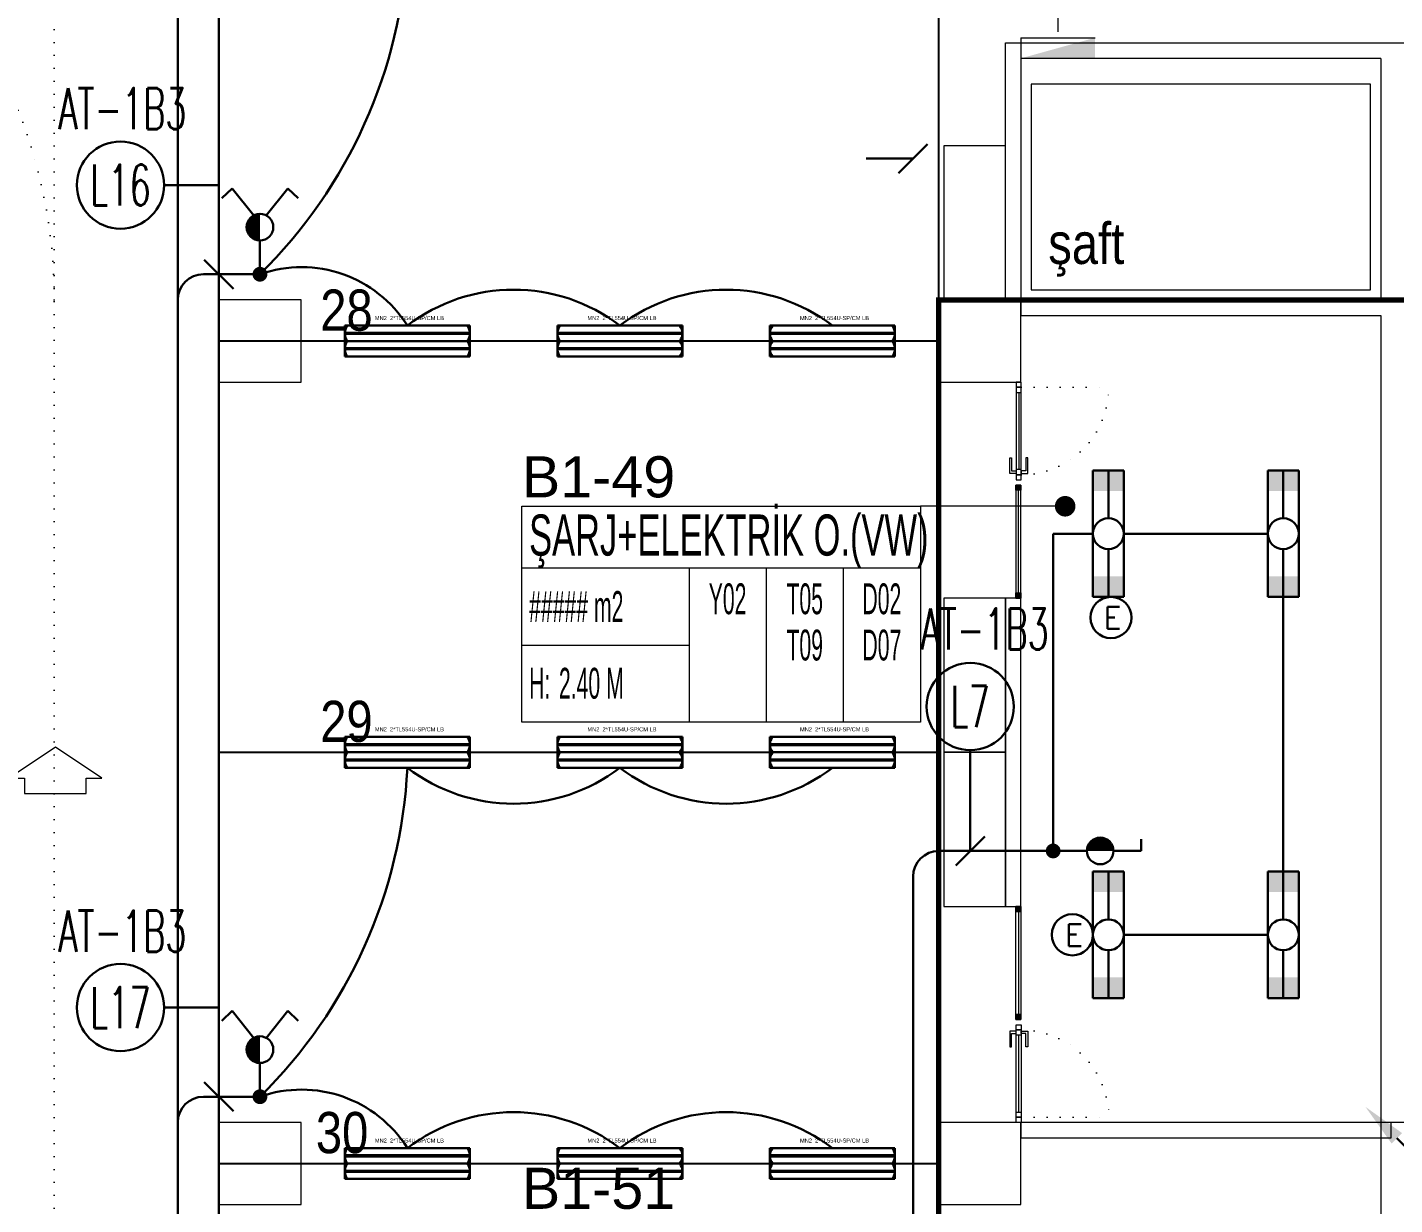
# Model space of a CAD drawing. Header units: metres. Extents: x -13316 to 152404, y -3899 to 30226.
# Drawn here: x 59094 to 60423, y 3520 to 4665 of the extents above; entities that cross this region are included whole.
import ezdxf
from ezdxf.enums import TextEntityAlignment as Align

# ---------------------------------------------------------------- set-up
doc = ezdxf.new("R2010")
doc.units = ezdxf.units.M
doc.header["$LTSCALE"] = 100
doc.header["$MEASUREMENT"] = 0
doc.header["$PDMODE"] = 1
doc.linetypes.add('DOT2', pattern=[0.125, 0, -0.125])
doc.linetypes.add('HIDDEN', pattern=[0.375, 0.25, -0.125])
doc.layers.get('0').update_dxf_attribs({"color": 9, "lineweight": 9})
for name, color, linetype, lineweight in [('00', 9, 'Continuous', 9), ('01', 9, 'Continuous', 9), ('05', 9, 'Continuous', 9), ('06B', 9, 'Continuous', 9), ('06D', 9, 'Continuous', 9), ('10', 9, 'Continuous', 9), ('15', 9, 'Continuous', 9), ('20', 9, 'DOT2', 9), ('21', 9, 'Continuous', 9), ('21_mahal200', 9, 'Continuous', 9), ('32-ekipman', 9, 'Continuous', 9), ('E-2x36 W SIVAÜSTÜ FLUORESAN ARMATÜR (ETANŞ)', 7, 'Continuous', 30), ('E-2x54 W SIVAÜSTÜ FLUORESAN YÜKSEK TAVAN ARMATÜRÜ', 7, 'Continuous', 30), ('E-ACİL AYDINLATMA KİTİ', 7, 'Continuous', 30), ('E-ANAHTAR (ETANŞ)', 7, 'Continuous', 30), ('E-AŞAĞIDAN GELİP YUKARIYA GİDEN HAT', 7, 'Continuous', 30), ('E-KABLO', 7, 'Continuous', 30), ('E-KOMÜTATÖR ANAHTAR (ETANŞ)', 7, 'Continuous', 30), ('E-LINYE', 7, 'Continuous', 30)]:
    doc.layers.add(name, color=color, linetype=linetype, lineweight=lineweight)
doc.styles.add('Arial', font='arial.ttf', dxfattribs={"height": 2.5})
doc.styles.add('E-YAZI', font='txttw.shx')
doc.styles.add('MuuM_TEXT-STANDART', font='ARIALN.TTF')
doc.dimstyles.new('MuuM_DIM200', dxfattribs={"dimscale": 20, "dimtxt": 2, "dimasz": 1, "dimexe": 1, "dimexo": 1, "dimgap": 1, "dimtad": 1, "dimdec": 1, "dimrnd": 0.5, "dimdsep": 46, "dimtxsty": 'MuuM_TEXT-STANDART', "dimblk": 'ARCHTICK', "dimcen": 0, "dimdle": 0.15, "dimclrd": 256, "dimclre": 256, "dimclrt": 256, "dimadec": 0, "dimazin": 0, "dimtfac": 5, "dimtdec": 1, "dimtix": 1, "dimtmove": 2, "dimatfit": 3, "dimldrblk": 'DOT', "dimfxl": 3, "dimfxlon": 1, "dimtolj": 1, "dimlwd": -1, "dimlwe": -1, "dimarcsym": 0})

# ---------------------------------------------------------------- blocks, each defined once
blk = doc.blocks.new('100_2x36 W SIVAÜSTÜ FLUORESAN ARMATÜR (ETANŞ)')
at = {"layer": 'E-2x36 W SIVAÜSTÜ FLUORESAN ARMATÜR (ETANŞ)', "color": 4}
for p, q in [((-6.15, 1.5), (6.15, 1.5)), ((-6.15, 1.5), (-6.15, -1.5)), ((6.15, 1.5), (6.15, -1.5)), ((-1.5, 0), (-6.15, 0)), ((1.5, 0), (6.15, 0)), ((-6.15, -1.5), (6.15, -1.5))]:
    blk.add_line(p, q, dxfattribs=at)
blk.add_circle((0, 0), 1.5, dxfattribs=at)
for points in [[(-4.15, 1.5), (-4.15, -1.5), (-6.15, 1.5), (-6.15, -1.5)], [(4.15, 1.5), (4.15, -1.5), (6.15, 1.5), (6.15, -1.5)]]:
    blk.add_solid(points, dxfattribs=at)
blk = doc.blocks.new('2x54 W SIVAÜSTÜ FLUORESAN YÜKSEK TAVAN ARMATÜRÜ')
at = {"layer": 'E-2x54 W SIVAÜSTÜ FLUORESAN YÜKSEK TAVAN ARMATÜRÜ', "color": 4}
for p, q in [((-60.8, 15), (-60.8, -15)), ((-60.8, 15), (60.8, 15)), ((60.8, 15), (60.8, 0)), ((-60, 0), (-15, 0)), ((15, 0), (60, 0)), ((60.8, 0), (60.8, -15)), ((-60.8, -15), (60.8, -15))]:
    blk.add_line(p, q, dxfattribs=at)
at = {"layer": 'E-2x54 W SIVAÜSTÜ FLUORESAN YÜKSEK TAVAN ARMATÜRÜ', "color": 7}
for p, q in [((-60.8, 0), (60.8, 0)), ((-59.3, 8), (59.3, 8)), ((-59.2, 7), (59.4, 7)), ((-59.3, -7), (59.3, -7)), ((-59.2, -8), (59.4, -8))]:
    blk.add_line(p, q, dxfattribs=at)
for centre in [(-59.2, 7.6), (-59.2, 7.3), (59.4, 7.6), (59.4, 7.3), (-59.2, -7.4), (-59.2, -7.7), (59.4, -7.4), (59.4, -7.7)]:
    blk.add_circle(centre, 0.11, dxfattribs=at)
for centre, radius, start, end in [((-48.7, 7.5), 12.1, 141.86, 218.14), ((48.7, 7.5), 12.1, 321.86, 38.14), ((-59.1, 7.5), 0.515, 106.8674, 266.7612), ((-59.3, 7.5), 0.519, 289.2244, 84.4042), ((59.5, 7.5), 0.515, 106.8674, 266.7612), ((59.3, 7.5), 0.519, 289.2244, 84.4042), ((-48.7, -7.5), 12.1, 141.86, 218.14), ((-59.1, -7.5), 0.515, 106.8674, 266.7612), ((-59.3, -7.5), 0.519, 289.2244, 84.4042), ((48.7, -7.5), 12.1, 321.86, 38.14), ((59.5, -7.5), 0.515, 106.8674, 266.7612), ((59.3, -7.5), 0.519, 289.2244, 84.4042)]:
    blk.add_arc(centre, radius, start, end, dxfattribs=at)
at = {"layer": 'E-2x54 W SIVAÜSTÜ FLUORESAN YÜKSEK TAVAN ARMATÜRÜ', "color": 7, "style": 'Arial'}
blk.add_text('MN2  2*TL554U-SP/CM LB', height=3.951, dxfattribs=at).set_placement((-31.6, 20.4))
blk = doc.blocks.new('100_KOMÜTATÖR ANAHTAR (ETANŞ)')
at = {"layer": 'E-KOMÜTATÖR ANAHTAR (ETANŞ)', "color": 4}
for p, q in [((-1.695, 5.222), (-2.326, 4.622)), ((-0.372, 3.563), (-1.695, 5.222)), ((0.372, 3.563), (1.695, 5.222)), ((1.695, 5.222), (2.326, 4.622)), ((0, 2.053), (0, 0))]:
    blk.add_line(p, q, dxfattribs=at)
at = {"layer": 'E-KOMÜTATÖR ANAHTAR (ETANŞ)', "color": 4, "const_width": 0.81}
blk.add_lwpolyline([(0, 3.268, 0.414214), (-0.405, 2.863, 0.414214), (0, 2.458, 0.414214)], format="xyb", dxfattribs=at)
at = {"layer": 'E-KOMÜTATÖR ANAHTAR (ETANŞ)', "color": 4}
blk.add_circle((0, 2.863), 0.81, dxfattribs=at)
blk = doc.blocks.new('100_ANAHTAR (ETANŞ)')
at = {"layer": 'E-ANAHTAR (ETANŞ)', "color": 4}
for p, q in [((0, 5.345), (-0.714, 5.345)), ((0, 3.673), (0, 5.345)), ((0, 2.053), (0, 0))]:
    blk.add_line(p, q, dxfattribs=at)
at = {"layer": 'E-ANAHTAR (ETANŞ)', "color": 4, "const_width": 0.81}
blk.add_lwpolyline([(0, 3.268, 0.414214), (-0.405, 2.863, 0.414214), (0, 2.458, 0.414214)], format="xyb", dxfattribs=at)
at = {"layer": 'E-ANAHTAR (ETANŞ)', "color": 4}
blk.add_circle((0, 2.863), 0.81, dxfattribs=at)
blk = doc.blocks.new('100_ACİL AYDINLATMA KİTİ')
at = {"layer": 'E-ACİL AYDINLATMA KİTİ', "color": 3}
blk.add_circle((0, 0), 1.251, dxfattribs=at)
at = {"layer": 'E-ACİL AYDINLATMA KİTİ', "color": 3, "style": 'E-YAZI'}
blk.add_text('E', height=1.34, dxfattribs=at).set_placement((-0.448, -0.694))
blk = doc.blocks.new('100_AŞAĞIDAN GELİP YUKARIYA GİDEN HAT')
at = {"layer": 'E-AŞAĞIDAN GELİP YUKARIYA GİDEN HAT', "color": 3, "linetype": 'Continuous'}
for p, q in [((2.472, 2.471), (0, 0)), ((-2.389, -2.382), (-4.861, -4.853))]:
    blk.add_line(p, q, dxfattribs=at)
at = {"layer": 'E-AŞAĞIDAN GELİP YUKARIYA GİDEN HAT', "color": 4, "linetype": 'Continuous', "const_width": 0.675}
blk.add_lwpolyline([(0.338, 0, 1), (-0.338, 0, 1)], format="xyb", close=True, dxfattribs=at)
at = {"layer": 'E-AŞAĞIDAN GELİP YUKARIYA GİDEN HAT', "color": 3, "linetype": 'Continuous'}
for points in [[(2.154, 2.789), (2.79, 2.152), (4.382, 4.379)], [(-2.707, -2.064), (-2.071, -2.7), (-0.479, -0.474)]]:
    blk.add_solid(points, dxfattribs=at)
blk = doc.blocks.new('p-kolon_80x80')
blk.add_lwpolyline([(-40, -40), (40, -40), (40, 40), (-40, 40)], close=True)
blk = doc.blocks.new('1.bod.mimari.elk')
at = {"layer": '01'}
blk.add_lwpolyline([(4130, -5950), (4130, -5950), (4130, -5950), (4130, -5400), (4400, -5400), (4400, -5950), (4400, -5950), (4400, -5950), (4440, -5950), (4440, -5350), (4090, -5350), (4090, -5950), (4130, -5950)], dxfattribs=at)
for p in [(3000, -4590), (3700, -4590), (3000, -5390), (3700, -5390)]:
    blk.add_blockref('p-kolon_80x80', p, dxfattribs=at)
blk = doc.blocks.new('p-işyeri')
at = {"color": 0, "const_width": 2}
blk.add_lwpolyline([(200, 0), (200, 700), (-200, 700), (-200, 0)], close=True, dxfattribs=at)
blk = doc.blocks.new('prf-10x10')
blk.add_lwpolyline([(-5, -5), (5, -5), (5, 5), (-5, 5)], close=True)
at = {"color": 255}
blk.add_solid([(-5, -5), (5, -5), (-5, 5), (5, 5)], dxfattribs=at)
at = {"layer": '10'}
blk.add_point((0, 0), dxfattribs=at)
blk = doc.blocks.new('*U631')
at = {"layer": '06D'}
blk.add_lwpolyline([(-2.5, 110), (2.5, 110), (2.5, 0), (-2.5, 0)], close=True, dxfattribs=at)
at = {"layer": '15'}
blk.add_lwpolyline([(0, 105), (0, 5)], dxfattribs=at)
at = {"layer": '10', "xscale": 0.5, "yscale": 0.5, "rotation": 90}
for p in [(0, 107.5), (0, 2.5)]:
    blk.add_blockref('prf-10x10', p, dxfattribs=at)
blk = doc.blocks.new('p-al-01')
at = {"layer": '06B'}
for points in [[(27, 4.3), (27, 10.6), (42, 10.6), (42, 8.7), (29.3, 8.7), (29.3, 8.7), (29.3, 4.3), (27, 4.3)], [(27, -0.7), (27, -6.9), (42, -6.9), (42, -5), (29.3, -5), (29.3, -5), (29.3, -0.7), (27, -0.7)]]:
    blk.add_lwpolyline(points, dxfattribs=at)
at = {"layer": '06D'}
for p, q in [((115.7, 4.3), (28.8, 4.3)), ((28.8, -0.7), (115.7, -0.7))]:
    blk.add_line(p, q, dxfattribs=at)
at = {"layer": '10'}
for points in [[(25.7, -0.7), (25.7, 4.3), (20.7, 4.3), (20.7, -0.7)], [(30.7, -0.7), (30.7, 4.3), (25.7, 4.3), (25.7, -0.7)], [(110.7, -0.7), (110.7, 4.3), (105.7, 4.3), (105.7, -0.7)], [(115.7, -0.7), (115.7, 4.3), (110.7, 4.3), (110.7, -0.7)]]:
    blk.add_lwpolyline(points, close=True, dxfattribs=at)
at = {"layer": '15'}
blk.add_lwpolyline([(105.7, 1.8), (30.7, 1.8)], dxfattribs=at)
at = {"layer": '20'}
blk.add_lwpolyline([(110.7, -0.7), (110.7, -85.7)], dxfattribs=at)
blk.add_arc((110.7, -0.7), 85, 180, 270, dxfattribs=at)
blk = doc.blocks.new('YD-72-20')
at = {"linetype": 'Continuous'}
for p, q in [((0, 0.714), (-0.028, 0.634)), ((0, 0.714), (0.028, 0.634)), ((0, 0.434), (0, 0.714)), ((0.225, 0.355), (0, 0.434)), ((-0.225, 0.355), (0.225, 0.355)), ((-0.225, 0.355), (0, 0.276)), ((0, 0.058), (0, 0.276)), ((0.36, 0), (-0.36, 0)), ((0.36, 0), (0.36, -0.2))]:
    blk.add_line(p, q, dxfattribs=at)
blk.add_solid([(0.36, -0.2), (-0.36, 0), (-0.36, -0.2)])
blk = doc.blocks.new('b1 yan.dol')
at = {"xscale": -100, "yscale": 100, "zscale": 100}
blk.add_blockref('YD-72-20', (59776, -15176.4), dxfattribs=at)
blk = doc.blocks.new('0_arrow1')
at = {"linetype": 'ByBlock', "lineweight": -2}
blk.add_lwpolyline([(15, -22.5), (-15, -22.5), (-15, -15), (-22.5, -15), (0, 0), (22.5, -15), (15, -15)], close=True, dxfattribs=at)
blk.add_point((0, 0))
blk = doc.blocks.new('p-birim')
blk.add_lwpolyline([(0, 0), (1, 0), (1, 1), (0, 1)], close=True)
blk = doc.blocks.new('0_roomno2')
blk.add_lwpolyline([(19.375, -10.5), (0, -10.5), (0, 0), (19.375, 0)], close=True)
for points in [[(0, -3), (19.375, -3)], [(8.125, -3), (8.125, -10.5)], [(11.875, -3), (11.875, -10.5)], [(15.625, -3), (15.625, -10.5)], [(0, -6.75), (8.125, -6.75)]]:
    blk.add_lwpolyline(points)
at = {"style": 'MuuM_TEXT-STANDART', "width": 0.6}
blk.add_text('H:', height=1.5, dxfattribs=at).set_placement((0.35, -8.608), align=Align.MIDDLE_LEFT)
at = {"style": 'Arial'}
blk.add_attdef('ODANO', (0, 1.17), '', height=2, dxfattribs=at)
blk.add_attdef('MEKANADI', text='', height=2, dxfattribs=at).set_placement((0.35, -3), align=Align.BOTTOM_LEFT)
at = {"style": 'MuuM_TEXT-STANDART', "width": 0.6}
for tag, p in [('YER01', (10, -4.5)), ('TAVAN01', (13.75, -4.5)), ('DUVAR01', (17.5, -4.5)), ('YER02', (10, -6.75)), ('TAVAN02', (13.75, -6.75)), ('DUVAR02', (17.5, -6.75)), ('YER03', (10, -9)), ('TAVAN03', (13.75, -9)), ('DUVAR03', (17.5, -9))]:
    blk.add_attdef(tag, text='', height=1.5, dxfattribs=at).set_placement(p, align=Align.MIDDLE_CENTER)
for tag, p in [('M2', (0.35, -4.875)), ('TEMIZTAVANYUKSEKLIGI', (1.8, -8.608))]:
    blk.add_attdef(tag, text='', height=1.5, dxfattribs=at).set_placement(p, align=Align.MIDDLE_LEFT)
blk = doc.blocks.new('_ArchTick')
at = {"color": 0, "linetype": 'ByBlock', "const_width": 0.15}
blk.add_lwpolyline([(-0.5, -0.5), (0.5, 0.5)], dxfattribs=at)
blk = doc.blocks.new('_Dot')
at = {"color": 0, "linetype": 'ByBlock', "lineweight": -2}
blk.add_line((-0.5, 0), (-1, 0), dxfattribs=at)
at = {"color": 0, "linetype": 'ByBlock', "const_width": 0.5}
blk.add_lwpolyline([(-0.25, 0, 1), (0.25, 0, 1)], format="xyb", close=True, dxfattribs=at)
blk = doc.blocks.new('1.bod.mimari1.elk')
at = {"layer": '00'}
for points in [[(3725, -4550), (3725, -4300), (4440, -4300)], [(4105, -5350), (4100, -5350)], [(4090, -4315), (4090, -4550), (3740, -4550), (3740, -4565), (4090, -4565), (4090, -4970), (4090, -4970), (4090, -4970), (4090, -4985), (4090, -4985), (4090, -4985), (4090, -5350)], [(4090, -4315), (3740, -4315), (3740, -4550)], [(4090, -5350), (3740, -5350), (3740, -5365), (4020, -5365)], [(4020, -5365), (4100, -5365), (4100, -5350)]]:
    blk.add_lwpolyline(points, dxfattribs=at)
blk.add_lwpolyline([(3725, -5140), (3740, -5140), (3740, -4840), (3725, -4840)], close=True, dxfattribs=at)
at = {"layer": '06D', "linetype": 'DOT2'}
blk.add_lwpolyline([(2800, -1678.64), (2800, -7740, 0.4142136), (3100, -8040), (11395.6, -8040)], format="xyb", dxfattribs=at)
at = {"layer": '06D'}
blk.add_lwpolyline([(3750, -4540), (4080, -4540), (4080, -4340), (3750, -4340)], close=True, dxfattribs=at)
at = {"layer": '06D', "linetype": 'DOT2'}
blk.add_arc((2300, -4550), 500, 0, 90, dxfattribs=at)
at = {"layer": '20', "ltscale": 2, "const_width": 5}
blk.add_lwpolyline([(4440, -7830), (3660, -7830), (3660, -4550), (4440, -4550)], close=True, dxfattribs=at)
at = {"rotation": 90.00000000000001}
blk.add_blockref('p-al-01', (3739.6, -4745.67), dxfattribs=at)
at = {"xscale": -1}
for name, p, rotation in [('*U631', (3737.5, -4730), 180), ('p-al-01', (3739.6, -5234.33), 90)]:
    blk.add_blockref(name, p, dxfattribs=dict(at, rotation=rotation))
blk.add_blockref('*U631', (3737.5, -5250))
at = {"layer": '05', "xscale": 60.00000000000003, "yscale": 150}
for p in [(3665, -4550), (3665, -4990), (3665, -5140)]:
    blk.add_blockref('p-birim', p, dxfattribs=at)
at = {"layer": '06D', "color": 89, "linetype": 'HIDDEN', "true_color": 0x2e4d23, "rotation": 90}
for p in [(3660, -4390), (3660, -4790), (3660, -5190), (3660, -5590)]:
    blk.add_blockref('p-işyeri', p, dxfattribs=at)
at = {"layer": '06D', "xscale": -2, "yscale": 2, "zscale": 2}
blk.add_blockref('0_arrow1', (2801.16, -4985), dxfattribs=at)
at = {"layer": '21_mahal200'}
ref = blk.add_blockref('0_roomno2', (3254.7, -4750.67), dxfattribs=dict(at, xscale=20, yscale=20, zscale=20))
ref.add_attrib('ODANO', 'B1-49', (3254.7, -4742.03), dxfattribs={"layer": '0', "height": 40, "style": 'Arial'})
ref.add_attrib('MEKANADI', 'ŞARJ+ELEKTRİK O.(VW)', dxfattribs={"layer": '0', "height": 40, "style": 'Arial', "width": 0.6}).set_placement((3261.7, -4810.67), align=Align.BOTTOM_LEFT)
ref.add_attrib('M2', '##### m2', dxfattribs={"layer": '0', "height": 30, "style": 'MuuM_TEXT-STANDART', "width": 0.6}).set_placement((3261.7, -4848.17), align=Align.MIDDLE_LEFT)
ref.add_attrib('TEMIZTAVANYUKSEKLIGI', '2.40 M', dxfattribs={"layer": '0', "height": 30, "style": 'MuuM_TEXT-STANDART', "width": 0.6}).set_placement((3290.7, -4922.83), align=Align.MIDDLE_LEFT)
ref.add_attrib('YER01', 'Y02', dxfattribs={"layer": '0', "height": 30, "style": 'MuuM_TEXT-STANDART', "width": 0.6}).set_placement((3454.7, -4840.67), align=Align.MIDDLE_CENTER)
ref.add_attrib('TAVAN01', 'T05', dxfattribs={"layer": '0', "height": 30, "style": 'MuuM_TEXT-STANDART', "width": 0.6}).set_placement((3529.7, -4840.67), align=Align.MIDDLE_CENTER)
ref.add_attrib('DUVAR01', 'D02', dxfattribs={"layer": '0', "height": 30, "style": 'MuuM_TEXT-STANDART', "width": 0.6}).set_placement((3604.7, -4840.67), align=Align.MIDDLE_CENTER)
ref.add_attrib('TAVAN02', 'T09', dxfattribs={"layer": '0', "height": 30, "style": 'MuuM_TEXT-STANDART', "width": 0.6}).set_placement((3529.7, -4885.67), align=Align.MIDDLE_CENTER)
ref.add_attrib('DUVAR02', 'D07', dxfattribs={"layer": '0', "height": 30, "style": 'MuuM_TEXT-STANDART', "width": 0.6}).set_placement((3604.7, -4885.67), align=Align.MIDDLE_CENTER)
ref = blk.add_blockref('0_roomno2', (3254.7, -5442.72), dxfattribs=dict(at, xscale=20, yscale=20, zscale=20))
ref.add_attrib('ODANO', 'B1-51', (3254.7, -5434.08), dxfattribs={"layer": '0', "height": 40, "style": 'Arial'})
ref.add_attrib('MEKANADI', 'ELEK.O.', dxfattribs={"layer": '0', "height": 40, "style": 'Arial'}).set_placement((3261.7, -5502.72), align=Align.BOTTOM_LEFT)
ref.add_attrib('M2', '#### m2', dxfattribs={"layer": '0', "height": 30, "style": 'MuuM_TEXT-STANDART', "width": 0.6}).set_placement((3261.7, -5540.22), align=Align.MIDDLE_LEFT)
ref.add_attrib('TEMIZTAVANYUKSEKLIGI', '2.90 M', dxfattribs={"layer": '0', "height": 30, "style": 'MuuM_TEXT-STANDART', "width": 0.6}).set_placement((3290.7, -5614.88), align=Align.MIDDLE_LEFT)
ref.add_attrib('YER01', 'Y01', dxfattribs={"layer": '0', "height": 30, "style": 'MuuM_TEXT-STANDART', "width": 0.6}).set_placement((3454.7, -5532.72), align=Align.MIDDLE_CENTER)
ref.add_attrib('TAVAN01', 'T09', dxfattribs={"layer": '0', "height": 30, "style": 'MuuM_TEXT-STANDART', "width": 0.6}).set_placement((3529.7, -5532.72), align=Align.MIDDLE_CENTER)
ref.add_attrib('DUVAR01', 'D07', dxfattribs={"layer": '0', "height": 30, "style": 'MuuM_TEXT-STANDART', "width": 0.6}).set_placement((3604.7, -5532.72), align=Align.MIDDLE_CENTER)
at = {"layer": '32-ekipman'}
blk.add_blockref('b1 yan.dol', (-56000, 10881.42), dxfattribs=at)
at = {"layer": '21', "style": 'MuuM_TEXT-STANDART'}
blk.add_text('şaft ', height=40, dxfattribs=at).set_placement((3766.55, -4515))
for s, p in [('28', (3058.62, -4591.88)), ('29', (3058.62, -4991.88)), ('30', (3054.38, -5391.88))]:
    blk.add_text(s, height=40, dxfattribs=at).set_placement(p, align=Align.BOTTOM_LEFT)
at = {"layer": '21_mahal200'}
blk.add_leader([(3782.97, -4750.67), (3642.2, -4750.67)], dimstyle='MuuM_DIM200', override={"dimasz": 1, "dimfxl": 10}, dxfattribs=at)

msp = doc.modelspace()

# ---------------------------------------------------------------- linework, layer by layer
at = {"layer": 'E-KABLO', "color": 5}
for p, q in [((59240, 5200), (59240, 4400)), ((59240, 4400), (59240, 3600)), ((59955, 3420), (59955, 3839.05)), ((59240, 3600), (59240, 3420))]:
    msp.add_line(p, q, dxfattribs=at)
at = {"layer": 'E-KABLO', "color": 6}
for p, q in [((59320, 4425), (59265, 4425)), ((60091.27, 3864.05), (60091.27, 4172.61)), ((60091.27, 4172.61), (60130, 4172.61)), ((60160, 4172.61), (60300, 4172.61)), ((60315, 3844), (60315, 4111.11)), ((60091.27, 3864.05), (59980, 3864.05)), ((60160, 3782.5), (60300, 3782.5)), ((59320, 3625), (59265, 3625))]:
    msp.add_line(p, q, dxfattribs=at)
at = {"layer": 'E-KABLO', "color": 4, "linetype": 'Continuous', "const_width": 7.2}
for points in [[(59323.6, 4425, 1), (59316.4, 4425, 1)], [(60091.27, 3860.45, 1), (60091.27, 3867.65, 1)], [(59323.6, 3625, 1), (59316.4, 3625, 1)]]:
    msp.add_lwpolyline(points, format="xyb", close=True, dxfattribs=at)
at = {"layer": 'E-KABLO', "color": 6}
for centre, radius, start, end in [((58982.11, 4768.45), 481.79, 314.53267, 357.21052), ((59360.4, 4310.36), 121.55, 32.12598, 109.41268), ((59265, 4400), 25, 90, 180), ((59566.67, 4239.96), 170.04, 52.57652, 127.42348), ((59773.33, 4239.96), 170.04, 52.57652, 127.42348), ((58982.11, 3968.45), 481.79, 314.53267, 357.21052), ((59566.67, 4080.04), 170.04, 232.57652, 307.42348), ((59773.33, 4080.04), 170.04, 232.57652, 307.42348), ((59980, 3839.05), 25, 90, 180), ((59360.4, 3510.36), 121.55, 32.12598, 109.41268), ((59265, 3600), 25, 90, 180), ((59566.67, 3439.96), 170.04, 52.57652, 127.42348), ((59773.33, 3439.96), 170.04, 52.57652, 127.42348)]:
    msp.add_arc(centre, radius, start, end, dxfattribs=at)
at = {"layer": 'E-LINYE', "color": 7, "linetype": 'Continuous'}
for p, q in [((59969.14, 4551.59), (59940.86, 4523.31)), ((59909.55, 4537.45), (59955, 4537.45)), ((59226.8, 4511.71), (59280, 4511.71)), ((59280, 4425), (59280, 4511.71)), ((59265.86, 4439.14), (59294.14, 4410.86)), ((60010.65, 3962.05), (60010.65, 3864.05)), ((60024.8, 3878.19), (59996.51, 3849.91)), ((59226.8, 3711.71), (59280, 3711.71)), ((59280, 3625), (59280, 3711.71)), ((59265.86, 3639.14), (59294.14, 3610.86))]:
    msp.add_line(p, q, dxfattribs=at)
for centre in [(59184.36, 4511.71), (60010.65, 4004.5), (59184.36, 3711.71)]:
    msp.add_circle(centre, 42.44, dxfattribs=at)

# ---------------------------------------------------------------- block references
at = {"layer": '06D'}
for name in ['1.bod.mimari.elk', '1.bod.mimari1.elk']:
    msp.add_blockref(name, (56320, 8950), dxfattribs=at)
at = {"layer": 'E-2x36 W SIVAÜSTÜ FLUORESAN ARMATÜR (ETANŞ)', "xscale": 10, "yscale": 10, "zscale": 10, "rotation": 270}
for p in [(60145, 4172.61), (60315, 4172.61), (60145, 3782.5), (60315, 3782.5)]:
    msp.add_blockref('100_2x36 W SIVAÜSTÜ FLUORESAN ARMATÜR (ETANŞ)', p, dxfattribs=at)
at = {"layer": 'E-2x54 W SIVAÜSTÜ FLUORESAN YÜKSEK TAVAN ARMATÜRÜ', "color": 6}
for p in [(59463.33, 4360), (59670, 4360), (59876.67, 4360), (59463.33, 3960), (59670, 3960), (59876.67, 3960), (59463.33, 3560), (59670, 3560), (59876.67, 3560)]:
    msp.add_blockref('2x54 W SIVAÜSTÜ FLUORESAN YÜKSEK TAVAN ARMATÜRÜ', p, dxfattribs=at)
at = {"layer": 'E-ACİL AYDINLATMA KİTİ', "xscale": 16, "yscale": 16, "zscale": 16}
for p in [(60147.49, 4091.09), (60109.98, 3782.5)]:
    msp.add_blockref('100_ACİL AYDINLATMA KİTİ', p, dxfattribs=at)
at = {"layer": 'E-ANAHTAR (ETANŞ)', "xscale": 16, "yscale": 16, "zscale": 16, "rotation": 270}
msp.add_blockref('100_ANAHTAR (ETANŞ)', (60091.27, 3864.05), dxfattribs=at)
at = {"layer": 'E-AŞAĞIDAN GELİP YUKARIYA GİDEN HAT', "xscale": 16, "yscale": 16, "zscale": 16, "rotation": 90}
msp.add_blockref('100_AŞAĞIDAN GELİP YUKARIYA GİDEN HAT', (60465, 3545), dxfattribs=at)
at = {"layer": 'E-KOMÜTATÖR ANAHTAR (ETANŞ)', "xscale": 16, "yscale": 16, "zscale": 16}
for p in [(59320, 4425), (59320, 3625)]:
    msp.add_blockref('100_KOMÜTATÖR ANAHTAR (ETANŞ)', p, dxfattribs=at)

# ---------------------------------------------------------------- texts
at = {"layer": 'E-LINYE', "color": 3, "linetype": 'Continuous', "style": 'E-YAZI', "width": 0.6}
for s, p in [('AT-1B3', (59186.34, 4586.03)), ('L16', (59184.36, 4511.71)), ('AT-1B3', (60024.84, 4079.97)), ('L7', (60010.65, 4004.5)), ('AT-1B3', (59186.34, 3786.03)), ('L17', (59184.36, 3711.71))]:
    msp.add_text(s, height=40, dxfattribs=at).set_placement(p, align=Align.MIDDLE_CENTER)

doc.saveas('drawing.dxf')
